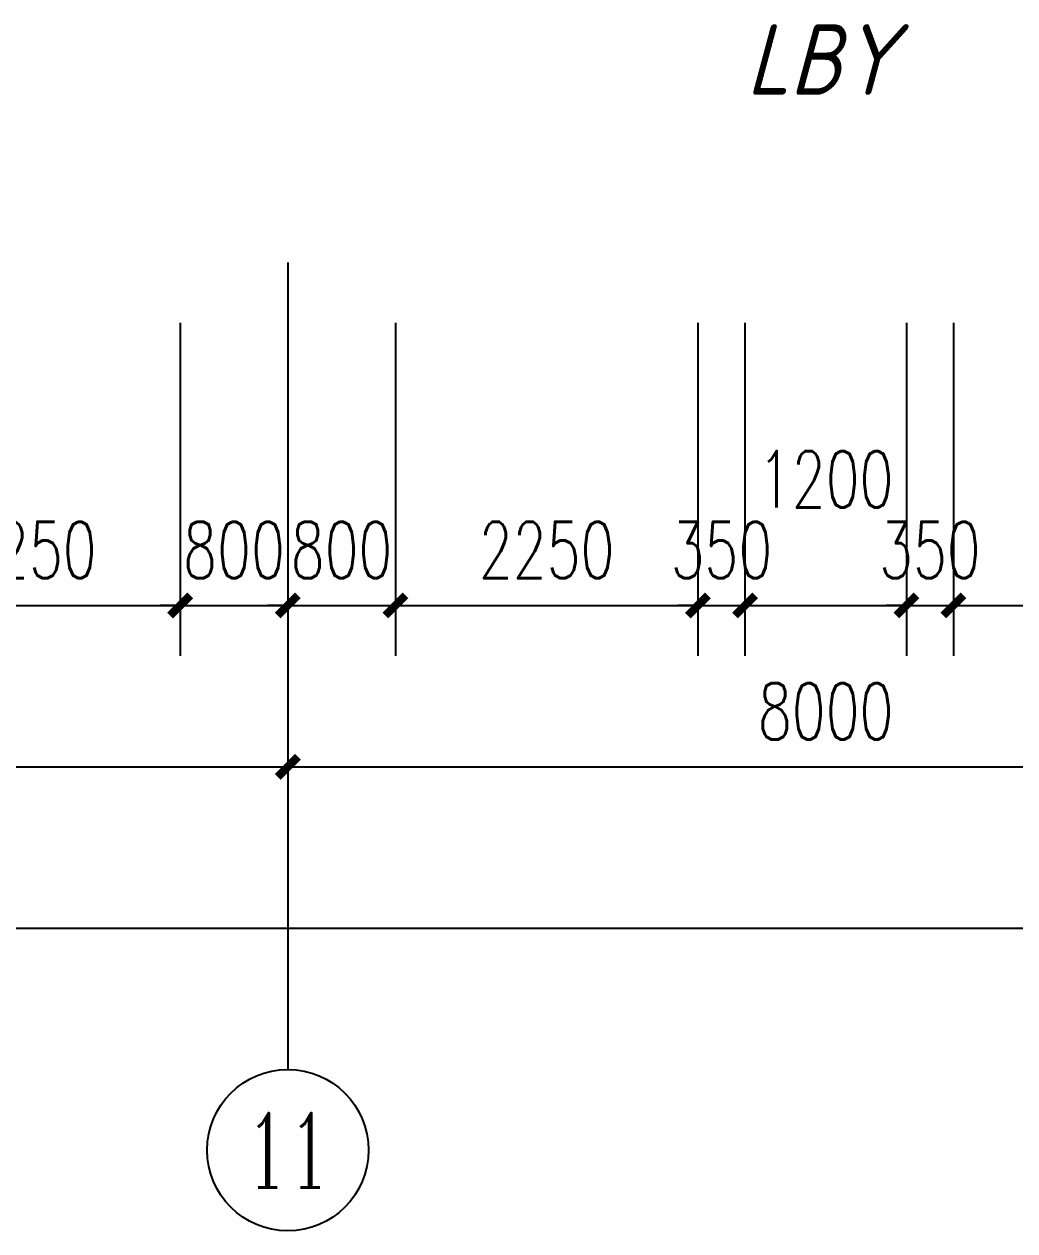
# Model space of a CAD drawing. Extents: x 0 to 2972856, y -1269770 to 0.
# Drawn here: x 2740695 to 2748063, y -1241746 to -1232774 of the extents above; entities that cross this region are included whole.
import ezdxf
from ezdxf.enums import TextEntityAlignment as Align

# ---------------------------------------------------------------- set-up
doc = ezdxf.new("R2010")
doc.units = 0
doc.header["$LTSCALE"] = 1000
doc.header["$PDSIZE"] = 50
doc.layers.add('1-建筑底图', color=8, linetype='Continuous')
doc.layers.add('AXIS_TEXT', color=7, linetype='Continuous')
doc.styles.add('_TCH_AXIS', font='COMPLEX', dxfattribs={"bigfont": 'GBCBIG'})
doc.styles.add('A_DIM_T3', font='SIMPLEX', dxfattribs={"width": 0.7, "bigfont": 'HZ'})
doc.styles.add('COMPLEX', font='COMPLEX')
doc.styles.get("Standard").update_dxf_attribs({"font": 'gbeitc.shx', "bigfont": 'gbcbig.shx'})
doc.dimstyles.new('_TCH_ARCH&&150', dxfattribs={"dimtxt": 420, "dimasz": 150, "dimexe": 375, "dimexo": 450, "dimgap": 202.5, "dimtad": 1, "dimdec": 0, "dimzin": 0, "dimdsep": 46, "dimtxsty": 'A_DIM_T3', "dimblk": 'ARCHTICK', "dimcen": 0.09, "dimclrt": 7, "dimazin": 2, "dimtfac": 1, "dimtdec": 0, "dimtix": 1, "dimtmove": 2, "dimatfit": 3, "dimfxl": 150, "dimtolj": 1, "dimtzin": 0, "dimarcsym": 0})

# ---------------------------------------------------------------- blocks, each defined once
blk = doc.blocks.new('_ArchTick')
at = {"color": 0, "linetype": 'ByBlock', "const_width": 0.4}
blk.add_lwpolyline([(-0.5, -0.5), (0.5, 0.5)], dxfattribs=at)
blk = doc.blocks.new('*D1162')
at = {"layer": '1-建筑底图', "color": 0, "lineweight": -2, "transparency": 16777216}
for p, q in [((2060076.6, -1229225.4), (2060076.6, -1234100.4)), ((2167276.6, -1229225.4), (2167276.6, -1234100.4)), ((2060076.6, -1233725.4), (2167276.6, -1233725.4))]:
    blk.add_line(p, q, dxfattribs=at)
at = {"layer": 'Defpoints', "color": 0, "transparency": 16777216}
for p in [(2060076.6, -1228775.4), (2167276.6, -1228775.4), (2167276.6, -1233725.4)]:
    blk.add_point(p, dxfattribs=at)
at = {"layer": '1-建筑底图', "color": 0, "lineweight": -2, "transparency": 16777216, "xscale": 150, "yscale": 150, "zscale": 150, "rotation": 180}
blk.add_blockref('_ArchTick', (2060076.6, -1233725.4), dxfattribs=at)
at = {"layer": '1-建筑底图', "color": 0, "lineweight": -2, "transparency": 16777216, "xscale": 150, "yscale": 150, "zscale": 150}
blk.add_blockref('_ArchTick', (2167276.6, -1233725.4), dxfattribs=at)
at = {"layer": '1-建筑底图', "color": 7, "transparency": 16777216, "insert": (2113676.6, -1233312.9), "char_height": 420, "attachment_point": 5, "style": 'A_DIM_T3'}
blk.add_mtext('\\A1;107200', dxfattribs=at)
blk = doc.blocks.new('*D1173')
at = {"layer": '1-建筑底图', "color": 0, "lineweight": -2, "transparency": 16777216}
for p, q in [((2119876.6, -1229225.4), (2119876.6, -1232900.4)), ((2127876.6, -1229225.4), (2127876.6, -1232900.4)), ((2119876.6, -1232525.4), (2127876.6, -1232525.4))]:
    blk.add_line(p, q, dxfattribs=at)
at = {"layer": 'Defpoints', "color": 0, "transparency": 16777216}
for p in [(2119876.6, -1228775.4), (2127876.6, -1228775.4), (2127876.6, -1232525.4)]:
    blk.add_point(p, dxfattribs=at)
at = {"layer": '1-建筑底图', "color": 0, "lineweight": -2, "transparency": 16777216, "xscale": 150, "yscale": 150, "zscale": 150, "rotation": 180}
blk.add_blockref('_ArchTick', (2119876.6, -1232525.4), dxfattribs=at)
at = {"layer": '1-建筑底图', "color": 0, "lineweight": -2, "transparency": 16777216, "xscale": 150, "yscale": 150, "zscale": 150}
blk.add_blockref('_ArchTick', (2127876.6, -1232525.4), dxfattribs=at)
at = {"layer": '1-建筑底图', "color": 7, "transparency": 16777216, "insert": (2123876.6, -1232112.9), "char_height": 420, "attachment_point": 5, "style": 'A_DIM_T3'}
blk.add_mtext('\\A1;8000', dxfattribs=at)
blk = doc.blocks.new('*D1174')
at = {"layer": '1-建筑底图', "color": 0, "lineweight": -2, "transparency": 16777216}
for p, q in [((2127876.6, -1229225.4), (2127876.6, -1232900.4)), ((2135876.6, -1229225.4), (2135876.6, -1232900.4)), ((2127876.6, -1232525.4), (2135876.6, -1232525.4))]:
    blk.add_line(p, q, dxfattribs=at)
at = {"layer": 'Defpoints', "color": 0, "transparency": 16777216}
for p in [(2127876.6, -1228775.4), (2135876.6, -1228775.4), (2135876.6, -1232525.4)]:
    blk.add_point(p, dxfattribs=at)
at = {"layer": '1-建筑底图', "color": 0, "lineweight": -2, "transparency": 16777216, "xscale": 150, "yscale": 150, "zscale": 150, "rotation": 180}
blk.add_blockref('_ArchTick', (2127876.6, -1232525.4), dxfattribs=at)
at = {"layer": '1-建筑底图', "color": 0, "lineweight": -2, "transparency": 16777216, "xscale": 150, "yscale": 150, "zscale": 150}
blk.add_blockref('_ArchTick', (2135876.6, -1232525.4), dxfattribs=at)
at = {"layer": '1-建筑底图', "color": 7, "transparency": 16777216, "insert": (2131876.6, -1232112.9), "char_height": 420, "attachment_point": 5, "style": 'A_DIM_T3'}
blk.add_mtext('\\A1;8000', dxfattribs=at)
blk = doc.blocks.new('*D1306')
at = {"layer": '1-建筑底图', "color": 0, "lineweight": -2, "transparency": 16777216}
for p, q in [((2132826.6, -1229225.4), (2132826.6, -1231700.4)), ((2135076.6, -1229225.4), (2135076.6, -1231700.4)), ((2132826.6, -1231325.4), (2135076.6, -1231325.4))]:
    blk.add_line(p, q, dxfattribs=at)
at = {"layer": 'Defpoints', "color": 0, "transparency": 16777216}
for p in [(2132826.6, -1228775.4), (2135076.6, -1228775.4), (2135076.6, -1231325.4)]:
    blk.add_point(p, dxfattribs=at)
at = {"layer": '1-建筑底图', "color": 0, "lineweight": -2, "transparency": 16777216, "xscale": 150, "yscale": 150, "zscale": 150, "rotation": 180}
blk.add_blockref('_ArchTick', (2132826.6, -1231325.4), dxfattribs=at)
at = {"layer": '1-建筑底图', "color": 0, "lineweight": -2, "transparency": 16777216, "xscale": 150, "yscale": 150, "zscale": 150}
blk.add_blockref('_ArchTick', (2135076.6, -1231325.4), dxfattribs=at)
at = {"layer": '1-建筑底图', "color": 7, "transparency": 16777216, "insert": (2133951.6, -1230912.9), "char_height": 420, "attachment_point": 5, "style": 'A_DIM_T3'}
blk.add_mtext('\\A1;2250', dxfattribs=at)
blk = doc.blocks.new('*D1307')
at = {"layer": '1-建筑底图', "color": 0, "lineweight": -2, "transparency": 16777216}
for p, q in [((2132476.6, -1229225.4), (2132476.6, -1231700.4)), ((2132826.6, -1229225.4), (2132826.6, -1231700.4)), ((2132476.6, -1231325.4), (2132326.6, -1231325.4)), ((2132476.6, -1231325.4), (2132826.6, -1231325.4)), ((2132826.6, -1231325.4), (2132976.6, -1231325.4))]:
    blk.add_line(p, q, dxfattribs=at)
at = {"layer": 'Defpoints', "color": 0, "transparency": 16777216}
for p in [(2132476.6, -1228775.4), (2132826.6, -1228775.4), (2132826.6, -1231325.4)]:
    blk.add_point(p, dxfattribs=at)
at = {"layer": '1-建筑底图', "color": 0, "lineweight": -2, "transparency": 16777216, "xscale": 150, "yscale": 150, "zscale": 150}
blk.add_blockref('_ArchTick', (2132476.6, -1231325.4), dxfattribs=at)
at = {"layer": '1-建筑底图', "color": 0, "lineweight": -2, "transparency": 16777216, "xscale": 150, "yscale": 150, "zscale": 150, "rotation": 180}
blk.add_blockref('_ArchTick', (2132826.6, -1231325.4), dxfattribs=at)
at = {"layer": '1-建筑底图', "color": 7, "transparency": 16777216, "insert": (2132651.6, -1230912.9), "char_height": 420, "attachment_point": 5, "style": 'A_DIM_T3'}
blk.add_mtext('\\A1;350', dxfattribs=at)
blk = doc.blocks.new('*D1308')
at = {"layer": '1-建筑底图', "color": 0, "lineweight": -2, "transparency": 16777216}
for p, q in [((2131276.6, -1229225.4), (2131276.6, -1231700.4)), ((2132476.6, -1229225.4), (2132476.6, -1231700.4)), ((2131276.6, -1231325.4), (2132476.6, -1231325.4))]:
    blk.add_line(p, q, dxfattribs=at)
at = {"layer": 'Defpoints', "color": 0, "transparency": 16777216}
for p in [(2131276.6, -1228775.4), (2132476.6, -1228775.4), (2132476.6, -1231325.4)]:
    blk.add_point(p, dxfattribs=at)
at = {"layer": '1-建筑底图', "color": 0, "lineweight": -2, "transparency": 16777216, "xscale": 150, "yscale": 150, "zscale": 150, "rotation": 180}
blk.add_blockref('_ArchTick', (2131276.6, -1231325.4), dxfattribs=at)
at = {"layer": '1-建筑底图', "color": 0, "lineweight": -2, "transparency": 16777216, "xscale": 150, "yscale": 150, "zscale": 150}
blk.add_blockref('_ArchTick', (2132476.6, -1231325.4), dxfattribs=at)
at = {"layer": '1-建筑底图', "color": 7, "transparency": 16777216, "insert": (2131876.6, -1230387.9), "char_height": 420, "attachment_point": 5, "style": 'A_DIM_T3'}
blk.add_mtext('\\A1;1200', dxfattribs=at)
blk = doc.blocks.new('*D1309')
at = {"layer": '1-建筑底图', "color": 0, "lineweight": -2, "transparency": 16777216}
for p, q in [((2130926.6, -1229225.4), (2130926.6, -1231700.4)), ((2131276.6, -1229225.4), (2131276.6, -1231700.4)), ((2130926.6, -1231325.4), (2130776.6, -1231325.4)), ((2130926.6, -1231325.4), (2131276.6, -1231325.4)), ((2131276.6, -1231325.4), (2131426.6, -1231325.4))]:
    blk.add_line(p, q, dxfattribs=at)
at = {"layer": 'Defpoints', "color": 0, "transparency": 16777216}
for p in [(2130926.6, -1228775.4), (2131276.6, -1228775.4), (2131276.6, -1231325.4)]:
    blk.add_point(p, dxfattribs=at)
at = {"layer": '1-建筑底图', "color": 0, "lineweight": -2, "transparency": 16777216, "xscale": 150, "yscale": 150, "zscale": 150}
blk.add_blockref('_ArchTick', (2130926.6, -1231325.4), dxfattribs=at)
at = {"layer": '1-建筑底图', "color": 0, "lineweight": -2, "transparency": 16777216, "xscale": 150, "yscale": 150, "zscale": 150, "rotation": 180}
blk.add_blockref('_ArchTick', (2131276.6, -1231325.4), dxfattribs=at)
at = {"layer": '1-建筑底图', "color": 7, "transparency": 16777216, "insert": (2131101.6, -1230912.9), "char_height": 420, "attachment_point": 5, "style": 'A_DIM_T3'}
blk.add_mtext('\\A1;350', dxfattribs=at)
blk = doc.blocks.new('*D1310')
at = {"layer": '1-建筑底图', "color": 0, "lineweight": -2, "transparency": 16777216}
for p, q in [((2128676.6, -1229225.4), (2128676.6, -1231700.4)), ((2130926.6, -1229225.4), (2130926.6, -1231700.4)), ((2128676.6, -1231325.4), (2130926.6, -1231325.4))]:
    blk.add_line(p, q, dxfattribs=at)
at = {"layer": 'Defpoints', "color": 0, "transparency": 16777216}
for p in [(2128676.6, -1228775.4), (2130926.6, -1228775.4), (2130926.6, -1231325.4)]:
    blk.add_point(p, dxfattribs=at)
at = {"layer": '1-建筑底图', "color": 0, "lineweight": -2, "transparency": 16777216, "xscale": 150, "yscale": 150, "zscale": 150, "rotation": 180}
blk.add_blockref('_ArchTick', (2128676.6, -1231325.4), dxfattribs=at)
at = {"layer": '1-建筑底图', "color": 0, "lineweight": -2, "transparency": 16777216, "xscale": 150, "yscale": 150, "zscale": 150}
blk.add_blockref('_ArchTick', (2130926.6, -1231325.4), dxfattribs=at)
at = {"layer": '1-建筑底图', "color": 7, "transparency": 16777216, "insert": (2129801.6, -1230912.9), "char_height": 420, "attachment_point": 5, "style": 'A_DIM_T3'}
blk.add_mtext('\\A1;2250', dxfattribs=at)
blk = doc.blocks.new('*D1311')
at = {"layer": '1-建筑底图', "color": 0, "lineweight": -2, "transparency": 16777216}
for p, q in [((2127876.6, -1229225.4), (2127876.6, -1231700.4)), ((2128676.6, -1229225.4), (2128676.6, -1231700.4)), ((2127876.6, -1231325.4), (2127726.6, -1231325.4)), ((2127876.6, -1231325.4), (2128676.6, -1231325.4)), ((2128676.6, -1231325.4), (2128826.6, -1231325.4))]:
    blk.add_line(p, q, dxfattribs=at)
at = {"layer": 'Defpoints', "color": 0, "transparency": 16777216}
for p in [(2127876.6, -1228775.4), (2128676.6, -1228775.4), (2128676.6, -1231325.4)]:
    blk.add_point(p, dxfattribs=at)
at = {"layer": '1-建筑底图', "color": 0, "lineweight": -2, "transparency": 16777216, "xscale": 150, "yscale": 150, "zscale": 150}
blk.add_blockref('_ArchTick', (2127876.6, -1231325.4), dxfattribs=at)
at = {"layer": '1-建筑底图', "color": 0, "lineweight": -2, "transparency": 16777216, "xscale": 150, "yscale": 150, "zscale": 150, "rotation": 180}
blk.add_blockref('_ArchTick', (2128676.6, -1231325.4), dxfattribs=at)
at = {"layer": '1-建筑底图', "color": 7, "transparency": 16777216, "insert": (2128276.6, -1230912.9), "char_height": 420, "attachment_point": 5, "style": 'A_DIM_T3'}
blk.add_mtext('\\A1;800', dxfattribs=at)
blk = doc.blocks.new('*D1312')
at = {"layer": '1-建筑底图', "color": 0, "lineweight": -2, "transparency": 16777216}
for p, q in [((2127076.6, -1229225.4), (2127076.6, -1231700.4)), ((2127876.6, -1229225.4), (2127876.6, -1231700.4)), ((2127076.6, -1231325.4), (2126926.6, -1231325.4)), ((2127076.6, -1231325.4), (2127876.6, -1231325.4)), ((2127876.6, -1231325.4), (2128026.6, -1231325.4))]:
    blk.add_line(p, q, dxfattribs=at)
at = {"layer": 'Defpoints', "color": 0, "transparency": 16777216}
for p in [(2127076.6, -1228775.4), (2127876.6, -1228775.4), (2127876.6, -1231325.4)]:
    blk.add_point(p, dxfattribs=at)
at = {"layer": '1-建筑底图', "color": 0, "lineweight": -2, "transparency": 16777216, "xscale": 150, "yscale": 150, "zscale": 150}
blk.add_blockref('_ArchTick', (2127076.6, -1231325.4), dxfattribs=at)
at = {"layer": '1-建筑底图', "color": 0, "lineweight": -2, "transparency": 16777216, "xscale": 150, "yscale": 150, "zscale": 150, "rotation": 180}
blk.add_blockref('_ArchTick', (2127876.6, -1231325.4), dxfattribs=at)
at = {"layer": '1-建筑底图', "color": 7, "transparency": 16777216, "insert": (2127476.6, -1230912.9), "char_height": 420, "attachment_point": 5, "style": 'A_DIM_T3'}
blk.add_mtext('\\A1;800', dxfattribs=at)
blk = doc.blocks.new('*D1313')
at = {"layer": '1-建筑底图', "color": 0, "lineweight": -2, "transparency": 16777216}
for p, q in [((2124826.6, -1229225.4), (2124826.6, -1231700.4)), ((2127076.6, -1229225.4), (2127076.6, -1231700.4)), ((2124826.6, -1231325.4), (2127076.6, -1231325.4))]:
    blk.add_line(p, q, dxfattribs=at)
at = {"layer": 'Defpoints', "color": 0, "transparency": 16777216}
for p in [(2124826.6, -1228775.4), (2127076.6, -1228775.4), (2127076.6, -1231325.4)]:
    blk.add_point(p, dxfattribs=at)
at = {"layer": '1-建筑底图', "color": 0, "lineweight": -2, "transparency": 16777216, "xscale": 150, "yscale": 150, "zscale": 150, "rotation": 180}
blk.add_blockref('_ArchTick', (2124826.6, -1231325.4), dxfattribs=at)
at = {"layer": '1-建筑底图', "color": 0, "lineweight": -2, "transparency": 16777216, "xscale": 150, "yscale": 150, "zscale": 150}
blk.add_blockref('_ArchTick', (2127076.6, -1231325.4), dxfattribs=at)
at = {"layer": '1-建筑底图', "color": 7, "transparency": 16777216, "insert": (2125951.6, -1230912.9), "char_height": 420, "attachment_point": 5, "style": 'A_DIM_T3'}
blk.add_mtext('\\A1;2250', dxfattribs=at)
blk = doc.blocks.new('*D1469')
at = {"layer": '1-建筑底图', "color": 0, "lineweight": -2, "transparency": 16777216}
for p, q in [((2060076.6, -1229225.4), (2060076.6, -1234100.4)), ((2167276.6, -1229225.4), (2167276.6, -1234100.4)), ((2060076.6, -1233725.4), (2167276.6, -1233725.4))]:
    blk.add_line(p, q, dxfattribs=at)
at = {"layer": 'Defpoints', "color": 0, "transparency": 16777216}
for p in [(2060076.6, -1228775.4), (2167276.6, -1228775.4), (2167276.6, -1233725.4)]:
    blk.add_point(p, dxfattribs=at)
at = {"layer": '1-建筑底图', "color": 0, "lineweight": -2, "transparency": 16777216, "xscale": 150, "yscale": 150, "zscale": 150, "rotation": 180}
blk.add_blockref('_ArchTick', (2060076.6, -1233725.4), dxfattribs=at)
at = {"layer": '1-建筑底图', "color": 0, "lineweight": -2, "transparency": 16777216, "xscale": 150, "yscale": 150, "zscale": 150}
blk.add_blockref('_ArchTick', (2167276.6, -1233725.4), dxfattribs=at)
at = {"layer": '1-建筑底图', "color": 7, "transparency": 16777216, "insert": (2113676.6, -1233312.9), "char_height": 420, "attachment_point": 5, "style": 'A_DIM_T3'}
blk.add_mtext('\\A1;107200', dxfattribs=at)
blk = doc.blocks.new('*D1480')
at = {"layer": '1-建筑底图', "color": 0, "lineweight": -2, "transparency": 16777216}
for p, q in [((2119876.6, -1229225.4), (2119876.6, -1232900.4)), ((2127876.6, -1229225.4), (2127876.6, -1232900.4)), ((2119876.6, -1232525.4), (2127876.6, -1232525.4))]:
    blk.add_line(p, q, dxfattribs=at)
at = {"layer": 'Defpoints', "color": 0, "transparency": 16777216}
for p in [(2119876.6, -1228775.4), (2127876.6, -1228775.4), (2127876.6, -1232525.4)]:
    blk.add_point(p, dxfattribs=at)
at = {"layer": '1-建筑底图', "color": 0, "lineweight": -2, "transparency": 16777216, "xscale": 150, "yscale": 150, "zscale": 150, "rotation": 180}
blk.add_blockref('_ArchTick', (2119876.6, -1232525.4), dxfattribs=at)
at = {"layer": '1-建筑底图', "color": 0, "lineweight": -2, "transparency": 16777216, "xscale": 150, "yscale": 150, "zscale": 150}
blk.add_blockref('_ArchTick', (2127876.6, -1232525.4), dxfattribs=at)
at = {"layer": '1-建筑底图', "color": 7, "transparency": 16777216, "insert": (2123876.6, -1232112.9), "char_height": 420, "attachment_point": 5, "style": 'A_DIM_T3'}
blk.add_mtext('\\A1;8000', dxfattribs=at)
blk = doc.blocks.new('*D1481')
at = {"layer": '1-建筑底图', "color": 0, "lineweight": -2, "transparency": 16777216}
for p, q in [((2127876.6, -1229225.4), (2127876.6, -1232900.4)), ((2135876.6, -1229225.4), (2135876.6, -1232900.4)), ((2127876.6, -1232525.4), (2135876.6, -1232525.4))]:
    blk.add_line(p, q, dxfattribs=at)
at = {"layer": 'Defpoints', "color": 0, "transparency": 16777216}
for p in [(2127876.6, -1228775.4), (2135876.6, -1228775.4), (2135876.6, -1232525.4)]:
    blk.add_point(p, dxfattribs=at)
at = {"layer": '1-建筑底图', "color": 0, "lineweight": -2, "transparency": 16777216, "xscale": 150, "yscale": 150, "zscale": 150, "rotation": 180}
blk.add_blockref('_ArchTick', (2127876.6, -1232525.4), dxfattribs=at)
at = {"layer": '1-建筑底图', "color": 0, "lineweight": -2, "transparency": 16777216, "xscale": 150, "yscale": 150, "zscale": 150}
blk.add_blockref('_ArchTick', (2135876.6, -1232525.4), dxfattribs=at)
at = {"layer": '1-建筑底图', "color": 7, "transparency": 16777216, "insert": (2131876.6, -1232112.9), "char_height": 420, "attachment_point": 5, "style": 'A_DIM_T3'}
blk.add_mtext('\\A1;8000', dxfattribs=at)
blk = doc.blocks.new('*D1613')
at = {"layer": '1-建筑底图', "color": 0, "lineweight": -2, "transparency": 16777216}
for p, q in [((2132826.6, -1229225.4), (2132826.6, -1231700.4)), ((2135076.6, -1229225.4), (2135076.6, -1231700.4)), ((2132826.6, -1231325.4), (2135076.6, -1231325.4))]:
    blk.add_line(p, q, dxfattribs=at)
at = {"layer": 'Defpoints', "color": 0, "transparency": 16777216}
for p in [(2132826.6, -1228775.4), (2135076.6, -1228775.4), (2135076.6, -1231325.4)]:
    blk.add_point(p, dxfattribs=at)
at = {"layer": '1-建筑底图', "color": 0, "lineweight": -2, "transparency": 16777216, "xscale": 150, "yscale": 150, "zscale": 150, "rotation": 180}
blk.add_blockref('_ArchTick', (2132826.6, -1231325.4), dxfattribs=at)
at = {"layer": '1-建筑底图', "color": 0, "lineweight": -2, "transparency": 16777216, "xscale": 150, "yscale": 150, "zscale": 150}
blk.add_blockref('_ArchTick', (2135076.6, -1231325.4), dxfattribs=at)
at = {"layer": '1-建筑底图', "color": 7, "transparency": 16777216, "insert": (2133951.6, -1230912.9), "char_height": 420, "attachment_point": 5, "style": 'A_DIM_T3'}
blk.add_mtext('\\A1;2250', dxfattribs=at)
blk = doc.blocks.new('*D1614')
at = {"layer": '1-建筑底图', "color": 0, "lineweight": -2, "transparency": 16777216}
for p, q in [((2132476.6, -1229225.4), (2132476.6, -1231700.4)), ((2132826.6, -1229225.4), (2132826.6, -1231700.4)), ((2132476.6, -1231325.4), (2132326.6, -1231325.4)), ((2132476.6, -1231325.4), (2132826.6, -1231325.4)), ((2132826.6, -1231325.4), (2132976.6, -1231325.4))]:
    blk.add_line(p, q, dxfattribs=at)
at = {"layer": 'Defpoints', "color": 0, "transparency": 16777216}
for p in [(2132476.6, -1228775.4), (2132826.6, -1228775.4), (2132826.6, -1231325.4)]:
    blk.add_point(p, dxfattribs=at)
at = {"layer": '1-建筑底图', "color": 0, "lineweight": -2, "transparency": 16777216, "xscale": 150, "yscale": 150, "zscale": 150}
blk.add_blockref('_ArchTick', (2132476.6, -1231325.4), dxfattribs=at)
at = {"layer": '1-建筑底图', "color": 0, "lineweight": -2, "transparency": 16777216, "xscale": 150, "yscale": 150, "zscale": 150, "rotation": 180}
blk.add_blockref('_ArchTick', (2132826.6, -1231325.4), dxfattribs=at)
at = {"layer": '1-建筑底图', "color": 7, "transparency": 16777216, "insert": (2132651.6, -1230912.9), "char_height": 420, "attachment_point": 5, "style": 'A_DIM_T3'}
blk.add_mtext('\\A1;350', dxfattribs=at)
blk = doc.blocks.new('*D1615')
at = {"layer": '1-建筑底图', "color": 0, "lineweight": -2, "transparency": 16777216}
for p, q in [((2131276.6, -1229225.4), (2131276.6, -1231700.4)), ((2132476.6, -1229225.4), (2132476.6, -1231700.4)), ((2131276.6, -1231325.4), (2132476.6, -1231325.4))]:
    blk.add_line(p, q, dxfattribs=at)
at = {"layer": 'Defpoints', "color": 0, "transparency": 16777216}
for p in [(2131276.6, -1228775.4), (2132476.6, -1228775.4), (2132476.6, -1231325.4)]:
    blk.add_point(p, dxfattribs=at)
at = {"layer": '1-建筑底图', "color": 0, "lineweight": -2, "transparency": 16777216, "xscale": 150, "yscale": 150, "zscale": 150, "rotation": 180}
blk.add_blockref('_ArchTick', (2131276.6, -1231325.4), dxfattribs=at)
at = {"layer": '1-建筑底图', "color": 0, "lineweight": -2, "transparency": 16777216, "xscale": 150, "yscale": 150, "zscale": 150}
blk.add_blockref('_ArchTick', (2132476.6, -1231325.4), dxfattribs=at)
at = {"layer": '1-建筑底图', "color": 7, "transparency": 16777216, "insert": (2131876.6, -1230387.9), "char_height": 420, "attachment_point": 5, "style": 'A_DIM_T3'}
blk.add_mtext('\\A1;1200', dxfattribs=at)
blk = doc.blocks.new('*D1616')
at = {"layer": '1-建筑底图', "color": 0, "lineweight": -2, "transparency": 16777216}
for p, q in [((2130926.6, -1229225.4), (2130926.6, -1231700.4)), ((2131276.6, -1229225.4), (2131276.6, -1231700.4)), ((2130926.6, -1231325.4), (2130776.6, -1231325.4)), ((2130926.6, -1231325.4), (2131276.6, -1231325.4)), ((2131276.6, -1231325.4), (2131426.6, -1231325.4))]:
    blk.add_line(p, q, dxfattribs=at)
at = {"layer": 'Defpoints', "color": 0, "transparency": 16777216}
for p in [(2130926.6, -1228775.4), (2131276.6, -1228775.4), (2131276.6, -1231325.4)]:
    blk.add_point(p, dxfattribs=at)
at = {"layer": '1-建筑底图', "color": 0, "lineweight": -2, "transparency": 16777216, "xscale": 150, "yscale": 150, "zscale": 150}
blk.add_blockref('_ArchTick', (2130926.6, -1231325.4), dxfattribs=at)
at = {"layer": '1-建筑底图', "color": 0, "lineweight": -2, "transparency": 16777216, "xscale": 150, "yscale": 150, "zscale": 150, "rotation": 180}
blk.add_blockref('_ArchTick', (2131276.6, -1231325.4), dxfattribs=at)
at = {"layer": '1-建筑底图', "color": 7, "transparency": 16777216, "insert": (2131101.6, -1230912.9), "char_height": 420, "attachment_point": 5, "style": 'A_DIM_T3'}
blk.add_mtext('\\A1;350', dxfattribs=at)
blk = doc.blocks.new('*D1617')
at = {"layer": '1-建筑底图', "color": 0, "lineweight": -2, "transparency": 16777216}
for p, q in [((2128676.6, -1229225.4), (2128676.6, -1231700.4)), ((2130926.6, -1229225.4), (2130926.6, -1231700.4)), ((2128676.6, -1231325.4), (2130926.6, -1231325.4))]:
    blk.add_line(p, q, dxfattribs=at)
at = {"layer": 'Defpoints', "color": 0, "transparency": 16777216}
for p in [(2128676.6, -1228775.4), (2130926.6, -1228775.4), (2130926.6, -1231325.4)]:
    blk.add_point(p, dxfattribs=at)
at = {"layer": '1-建筑底图', "color": 0, "lineweight": -2, "transparency": 16777216, "xscale": 150, "yscale": 150, "zscale": 150, "rotation": 180}
blk.add_blockref('_ArchTick', (2128676.6, -1231325.4), dxfattribs=at)
at = {"layer": '1-建筑底图', "color": 0, "lineweight": -2, "transparency": 16777216, "xscale": 150, "yscale": 150, "zscale": 150}
blk.add_blockref('_ArchTick', (2130926.6, -1231325.4), dxfattribs=at)
at = {"layer": '1-建筑底图', "color": 7, "transparency": 16777216, "insert": (2129801.6, -1230912.9), "char_height": 420, "attachment_point": 5, "style": 'A_DIM_T3'}
blk.add_mtext('\\A1;2250', dxfattribs=at)
blk = doc.blocks.new('*D1618')
at = {"layer": '1-建筑底图', "color": 0, "lineweight": -2, "transparency": 16777216}
for p, q in [((2127876.6, -1229225.4), (2127876.6, -1231700.4)), ((2128676.6, -1229225.4), (2128676.6, -1231700.4)), ((2127876.6, -1231325.4), (2127726.6, -1231325.4)), ((2127876.6, -1231325.4), (2128676.6, -1231325.4)), ((2128676.6, -1231325.4), (2128826.6, -1231325.4))]:
    blk.add_line(p, q, dxfattribs=at)
at = {"layer": 'Defpoints', "color": 0, "transparency": 16777216}
for p in [(2127876.6, -1228775.4), (2128676.6, -1228775.4), (2128676.6, -1231325.4)]:
    blk.add_point(p, dxfattribs=at)
at = {"layer": '1-建筑底图', "color": 0, "lineweight": -2, "transparency": 16777216, "xscale": 150, "yscale": 150, "zscale": 150}
blk.add_blockref('_ArchTick', (2127876.6, -1231325.4), dxfattribs=at)
at = {"layer": '1-建筑底图', "color": 0, "lineweight": -2, "transparency": 16777216, "xscale": 150, "yscale": 150, "zscale": 150, "rotation": 180}
blk.add_blockref('_ArchTick', (2128676.6, -1231325.4), dxfattribs=at)
at = {"layer": '1-建筑底图', "color": 7, "transparency": 16777216, "insert": (2128276.6, -1230912.9), "char_height": 420, "attachment_point": 5, "style": 'A_DIM_T3'}
blk.add_mtext('\\A1;800', dxfattribs=at)
blk = doc.blocks.new('*D1619')
at = {"layer": '1-建筑底图', "color": 0, "lineweight": -2, "transparency": 16777216}
for p, q in [((2127076.6, -1229225.4), (2127076.6, -1231700.4)), ((2127876.6, -1229225.4), (2127876.6, -1231700.4)), ((2127076.6, -1231325.4), (2126926.6, -1231325.4)), ((2127076.6, -1231325.4), (2127876.6, -1231325.4)), ((2127876.6, -1231325.4), (2128026.6, -1231325.4))]:
    blk.add_line(p, q, dxfattribs=at)
at = {"layer": 'Defpoints', "color": 0, "transparency": 16777216}
for p in [(2127076.6, -1228775.4), (2127876.6, -1228775.4), (2127876.6, -1231325.4)]:
    blk.add_point(p, dxfattribs=at)
at = {"layer": '1-建筑底图', "color": 0, "lineweight": -2, "transparency": 16777216, "xscale": 150, "yscale": 150, "zscale": 150}
blk.add_blockref('_ArchTick', (2127076.6, -1231325.4), dxfattribs=at)
at = {"layer": '1-建筑底图', "color": 0, "lineweight": -2, "transparency": 16777216, "xscale": 150, "yscale": 150, "zscale": 150, "rotation": 180}
blk.add_blockref('_ArchTick', (2127876.6, -1231325.4), dxfattribs=at)
at = {"layer": '1-建筑底图', "color": 7, "transparency": 16777216, "insert": (2127476.6, -1230912.9), "char_height": 420, "attachment_point": 5, "style": 'A_DIM_T3'}
blk.add_mtext('\\A1;800', dxfattribs=at)
blk = doc.blocks.new('*D1620')
at = {"layer": '1-建筑底图', "color": 0, "lineweight": -2, "transparency": 16777216}
for p, q in [((2124826.6, -1229225.4), (2124826.6, -1231700.4)), ((2127076.6, -1229225.4), (2127076.6, -1231700.4)), ((2124826.6, -1231325.4), (2127076.6, -1231325.4))]:
    blk.add_line(p, q, dxfattribs=at)
at = {"layer": 'Defpoints', "color": 0, "transparency": 16777216}
for p in [(2124826.6, -1228775.4), (2127076.6, -1228775.4), (2127076.6, -1231325.4)]:
    blk.add_point(p, dxfattribs=at)
at = {"layer": '1-建筑底图', "color": 0, "lineweight": -2, "transparency": 16777216, "xscale": 150, "yscale": 150, "zscale": 150, "rotation": 180}
blk.add_blockref('_ArchTick', (2124826.6, -1231325.4), dxfattribs=at)
at = {"layer": '1-建筑底图', "color": 0, "lineweight": -2, "transparency": 16777216, "xscale": 150, "yscale": 150, "zscale": 150}
blk.add_blockref('_ArchTick', (2127076.6, -1231325.4), dxfattribs=at)
at = {"layer": '1-建筑底图', "color": 7, "transparency": 16777216, "insert": (2125951.6, -1230912.9), "char_height": 420, "attachment_point": 5, "style": 'A_DIM_T3'}
blk.add_mtext('\\A1;2250', dxfattribs=at)
blk = doc.blocks.new('_AXISO')
blk.add_circle((0, 0), 0.5)
at = {"layer": 'AXIS_TEXT', "style": 'COMPLEX', "width": 1.041667}
blk.add_attdef('A', text='', height=0.56, dxfattribs=at).set_placement((-0.25, -0.28), (0.25, -0.28), align=Align.FIT)
blk = doc.blocks.new('*D1776')
at = {"layer": '1-建筑底图', "color": 0, "lineweight": -2, "transparency": 16777216}
for p, q in [((2060076.6, -1229225.4), (2060076.6, -1234100.4)), ((2167276.6, -1229225.4), (2167276.6, -1234100.4)), ((2060076.6, -1233725.4), (2167276.6, -1233725.4))]:
    blk.add_line(p, q, dxfattribs=at)
at = {"layer": 'Defpoints', "color": 0, "transparency": 16777216}
for p in [(2060076.6, -1228775.4), (2167276.6, -1228775.4), (2167276.6, -1233725.4)]:
    blk.add_point(p, dxfattribs=at)
at = {"layer": '1-建筑底图', "color": 0, "lineweight": -2, "transparency": 16777216, "xscale": 150, "yscale": 150, "zscale": 150, "rotation": 180}
blk.add_blockref('_ArchTick', (2060076.6, -1233725.4), dxfattribs=at)
at = {"layer": '1-建筑底图', "color": 0, "lineweight": -2, "transparency": 16777216, "xscale": 150, "yscale": 150, "zscale": 150}
blk.add_blockref('_ArchTick', (2167276.6, -1233725.4), dxfattribs=at)
at = {"layer": '1-建筑底图', "color": 7, "transparency": 16777216, "insert": (2113676.6, -1233312.9), "char_height": 420, "attachment_point": 5, "style": 'A_DIM_T3'}
blk.add_mtext('\\A1;107200', dxfattribs=at)
blk = doc.blocks.new('*D1787')
at = {"layer": '1-建筑底图', "color": 0, "lineweight": -2, "transparency": 16777216}
for p, q in [((2119876.6, -1229225.4), (2119876.6, -1232900.4)), ((2127876.6, -1229225.4), (2127876.6, -1232900.4)), ((2119876.6, -1232525.4), (2127876.6, -1232525.4))]:
    blk.add_line(p, q, dxfattribs=at)
at = {"layer": 'Defpoints', "color": 0, "transparency": 16777216}
for p in [(2119876.6, -1228775.4), (2127876.6, -1228775.4), (2127876.6, -1232525.4)]:
    blk.add_point(p, dxfattribs=at)
at = {"layer": '1-建筑底图', "color": 0, "lineweight": -2, "transparency": 16777216, "xscale": 150, "yscale": 150, "zscale": 150, "rotation": 180}
blk.add_blockref('_ArchTick', (2119876.6, -1232525.4), dxfattribs=at)
at = {"layer": '1-建筑底图', "color": 0, "lineweight": -2, "transparency": 16777216, "xscale": 150, "yscale": 150, "zscale": 150}
blk.add_blockref('_ArchTick', (2127876.6, -1232525.4), dxfattribs=at)
at = {"layer": '1-建筑底图', "color": 7, "transparency": 16777216, "insert": (2123876.6, -1232112.9), "char_height": 420, "attachment_point": 5, "style": 'A_DIM_T3'}
blk.add_mtext('\\A1;8000', dxfattribs=at)
blk = doc.blocks.new('*D1788')
at = {"layer": '1-建筑底图', "color": 0, "lineweight": -2, "transparency": 16777216}
for p, q in [((2127876.6, -1229225.4), (2127876.6, -1232900.4)), ((2135876.6, -1229225.4), (2135876.6, -1232900.4)), ((2127876.6, -1232525.4), (2135876.6, -1232525.4))]:
    blk.add_line(p, q, dxfattribs=at)
at = {"layer": 'Defpoints', "color": 0, "transparency": 16777216}
for p in [(2127876.6, -1228775.4), (2135876.6, -1228775.4), (2135876.6, -1232525.4)]:
    blk.add_point(p, dxfattribs=at)
at = {"layer": '1-建筑底图', "color": 0, "lineweight": -2, "transparency": 16777216, "xscale": 150, "yscale": 150, "zscale": 150, "rotation": 180}
blk.add_blockref('_ArchTick', (2127876.6, -1232525.4), dxfattribs=at)
at = {"layer": '1-建筑底图', "color": 0, "lineweight": -2, "transparency": 16777216, "xscale": 150, "yscale": 150, "zscale": 150}
blk.add_blockref('_ArchTick', (2135876.6, -1232525.4), dxfattribs=at)
at = {"layer": '1-建筑底图', "color": 7, "transparency": 16777216, "insert": (2131876.6, -1232112.9), "char_height": 420, "attachment_point": 5, "style": 'A_DIM_T3'}
blk.add_mtext('\\A1;8000', dxfattribs=at)
blk = doc.blocks.new('*D1920')
at = {"layer": '1-建筑底图', "color": 0, "lineweight": -2, "transparency": 16777216}
for p, q in [((2132826.6, -1229225.4), (2132826.6, -1231700.4)), ((2135076.6, -1229225.4), (2135076.6, -1231700.4)), ((2132826.6, -1231325.4), (2135076.6, -1231325.4))]:
    blk.add_line(p, q, dxfattribs=at)
at = {"layer": 'Defpoints', "color": 0, "transparency": 16777216}
for p in [(2132826.6, -1228775.4), (2135076.6, -1228775.4), (2135076.6, -1231325.4)]:
    blk.add_point(p, dxfattribs=at)
at = {"layer": '1-建筑底图', "color": 0, "lineweight": -2, "transparency": 16777216, "xscale": 150, "yscale": 150, "zscale": 150, "rotation": 180}
blk.add_blockref('_ArchTick', (2132826.6, -1231325.4), dxfattribs=at)
at = {"layer": '1-建筑底图', "color": 0, "lineweight": -2, "transparency": 16777216, "xscale": 150, "yscale": 150, "zscale": 150}
blk.add_blockref('_ArchTick', (2135076.6, -1231325.4), dxfattribs=at)
at = {"layer": '1-建筑底图', "color": 7, "transparency": 16777216, "insert": (2133951.6, -1230912.9), "char_height": 420, "attachment_point": 5, "style": 'A_DIM_T3'}
blk.add_mtext('\\A1;2250', dxfattribs=at)
blk = doc.blocks.new('*D1921')
at = {"layer": '1-建筑底图', "color": 0, "lineweight": -2, "transparency": 16777216}
for p, q in [((2132476.6, -1229225.4), (2132476.6, -1231700.4)), ((2132826.6, -1229225.4), (2132826.6, -1231700.4)), ((2132476.6, -1231325.4), (2132326.6, -1231325.4)), ((2132476.6, -1231325.4), (2132826.6, -1231325.4)), ((2132826.6, -1231325.4), (2132976.6, -1231325.4))]:
    blk.add_line(p, q, dxfattribs=at)
at = {"layer": 'Defpoints', "color": 0, "transparency": 16777216}
for p in [(2132476.6, -1228775.4), (2132826.6, -1228775.4), (2132826.6, -1231325.4)]:
    blk.add_point(p, dxfattribs=at)
at = {"layer": '1-建筑底图', "color": 0, "lineweight": -2, "transparency": 16777216, "xscale": 150, "yscale": 150, "zscale": 150}
blk.add_blockref('_ArchTick', (2132476.6, -1231325.4), dxfattribs=at)
at = {"layer": '1-建筑底图', "color": 0, "lineweight": -2, "transparency": 16777216, "xscale": 150, "yscale": 150, "zscale": 150, "rotation": 180}
blk.add_blockref('_ArchTick', (2132826.6, -1231325.4), dxfattribs=at)
at = {"layer": '1-建筑底图', "color": 7, "transparency": 16777216, "insert": (2132651.6, -1230912.9), "char_height": 420, "attachment_point": 5, "style": 'A_DIM_T3'}
blk.add_mtext('\\A1;350', dxfattribs=at)
blk = doc.blocks.new('*D1922')
at = {"layer": '1-建筑底图', "color": 0, "lineweight": -2, "transparency": 16777216}
for p, q in [((2131276.6, -1229225.4), (2131276.6, -1231700.4)), ((2132476.6, -1229225.4), (2132476.6, -1231700.4)), ((2131276.6, -1231325.4), (2132476.6, -1231325.4))]:
    blk.add_line(p, q, dxfattribs=at)
at = {"layer": 'Defpoints', "color": 0, "transparency": 16777216}
for p in [(2131276.6, -1228775.4), (2132476.6, -1228775.4), (2132476.6, -1231325.4)]:
    blk.add_point(p, dxfattribs=at)
at = {"layer": '1-建筑底图', "color": 0, "lineweight": -2, "transparency": 16777216, "xscale": 150, "yscale": 150, "zscale": 150, "rotation": 180}
blk.add_blockref('_ArchTick', (2131276.6, -1231325.4), dxfattribs=at)
at = {"layer": '1-建筑底图', "color": 0, "lineweight": -2, "transparency": 16777216, "xscale": 150, "yscale": 150, "zscale": 150}
blk.add_blockref('_ArchTick', (2132476.6, -1231325.4), dxfattribs=at)
at = {"layer": '1-建筑底图', "color": 7, "transparency": 16777216, "insert": (2131876.6, -1230387.9), "char_height": 420, "attachment_point": 5, "style": 'A_DIM_T3'}
blk.add_mtext('\\A1;1200', dxfattribs=at)
blk = doc.blocks.new('*D1923')
at = {"layer": '1-建筑底图', "color": 0, "lineweight": -2, "transparency": 16777216}
for p, q in [((2130926.6, -1229225.4), (2130926.6, -1231700.4)), ((2131276.6, -1229225.4), (2131276.6, -1231700.4)), ((2130926.6, -1231325.4), (2130776.6, -1231325.4)), ((2130926.6, -1231325.4), (2131276.6, -1231325.4)), ((2131276.6, -1231325.4), (2131426.6, -1231325.4))]:
    blk.add_line(p, q, dxfattribs=at)
at = {"layer": 'Defpoints', "color": 0, "transparency": 16777216}
for p in [(2130926.6, -1228775.4), (2131276.6, -1228775.4), (2131276.6, -1231325.4)]:
    blk.add_point(p, dxfattribs=at)
at = {"layer": '1-建筑底图', "color": 0, "lineweight": -2, "transparency": 16777216, "xscale": 150, "yscale": 150, "zscale": 150}
blk.add_blockref('_ArchTick', (2130926.6, -1231325.4), dxfattribs=at)
at = {"layer": '1-建筑底图', "color": 0, "lineweight": -2, "transparency": 16777216, "xscale": 150, "yscale": 150, "zscale": 150, "rotation": 180}
blk.add_blockref('_ArchTick', (2131276.6, -1231325.4), dxfattribs=at)
at = {"layer": '1-建筑底图', "color": 7, "transparency": 16777216, "insert": (2131101.6, -1230912.9), "char_height": 420, "attachment_point": 5, "style": 'A_DIM_T3'}
blk.add_mtext('\\A1;350', dxfattribs=at)
blk = doc.blocks.new('*D1924')
at = {"layer": '1-建筑底图', "color": 0, "lineweight": -2, "transparency": 16777216}
for p, q in [((2128676.6, -1229225.4), (2128676.6, -1231700.4)), ((2130926.6, -1229225.4), (2130926.6, -1231700.4)), ((2128676.6, -1231325.4), (2130926.6, -1231325.4))]:
    blk.add_line(p, q, dxfattribs=at)
at = {"layer": 'Defpoints', "color": 0, "transparency": 16777216}
for p in [(2128676.6, -1228775.4), (2130926.6, -1228775.4), (2130926.6, -1231325.4)]:
    blk.add_point(p, dxfattribs=at)
at = {"layer": '1-建筑底图', "color": 0, "lineweight": -2, "transparency": 16777216, "xscale": 150, "yscale": 150, "zscale": 150, "rotation": 180}
blk.add_blockref('_ArchTick', (2128676.6, -1231325.4), dxfattribs=at)
at = {"layer": '1-建筑底图', "color": 0, "lineweight": -2, "transparency": 16777216, "xscale": 150, "yscale": 150, "zscale": 150}
blk.add_blockref('_ArchTick', (2130926.6, -1231325.4), dxfattribs=at)
at = {"layer": '1-建筑底图', "color": 7, "transparency": 16777216, "insert": (2129801.6, -1230912.9), "char_height": 420, "attachment_point": 5, "style": 'A_DIM_T3'}
blk.add_mtext('\\A1;2250', dxfattribs=at)
blk = doc.blocks.new('*D1925')
at = {"layer": '1-建筑底图', "color": 0, "lineweight": -2, "transparency": 16777216}
for p, q in [((2127876.6, -1229225.4), (2127876.6, -1231700.4)), ((2128676.6, -1229225.4), (2128676.6, -1231700.4)), ((2127876.6, -1231325.4), (2127726.6, -1231325.4)), ((2127876.6, -1231325.4), (2128676.6, -1231325.4)), ((2128676.6, -1231325.4), (2128826.6, -1231325.4))]:
    blk.add_line(p, q, dxfattribs=at)
at = {"layer": 'Defpoints', "color": 0, "transparency": 16777216}
for p in [(2127876.6, -1228775.4), (2128676.6, -1228775.4), (2128676.6, -1231325.4)]:
    blk.add_point(p, dxfattribs=at)
at = {"layer": '1-建筑底图', "color": 0, "lineweight": -2, "transparency": 16777216, "xscale": 150, "yscale": 150, "zscale": 150}
blk.add_blockref('_ArchTick', (2127876.6, -1231325.4), dxfattribs=at)
at = {"layer": '1-建筑底图', "color": 0, "lineweight": -2, "transparency": 16777216, "xscale": 150, "yscale": 150, "zscale": 150, "rotation": 180}
blk.add_blockref('_ArchTick', (2128676.6, -1231325.4), dxfattribs=at)
at = {"layer": '1-建筑底图', "color": 7, "transparency": 16777216, "insert": (2128276.6, -1230912.9), "char_height": 420, "attachment_point": 5, "style": 'A_DIM_T3'}
blk.add_mtext('\\A1;800', dxfattribs=at)
blk = doc.blocks.new('*D1926')
at = {"layer": '1-建筑底图', "color": 0, "lineweight": -2, "transparency": 16777216}
for p, q in [((2127076.6, -1229225.4), (2127076.6, -1231700.4)), ((2127876.6, -1229225.4), (2127876.6, -1231700.4)), ((2127076.6, -1231325.4), (2126926.6, -1231325.4)), ((2127076.6, -1231325.4), (2127876.6, -1231325.4)), ((2127876.6, -1231325.4), (2128026.6, -1231325.4))]:
    blk.add_line(p, q, dxfattribs=at)
at = {"layer": 'Defpoints', "color": 0, "transparency": 16777216}
for p in [(2127076.6, -1228775.4), (2127876.6, -1228775.4), (2127876.6, -1231325.4)]:
    blk.add_point(p, dxfattribs=at)
at = {"layer": '1-建筑底图', "color": 0, "lineweight": -2, "transparency": 16777216, "xscale": 150, "yscale": 150, "zscale": 150}
blk.add_blockref('_ArchTick', (2127076.6, -1231325.4), dxfattribs=at)
at = {"layer": '1-建筑底图', "color": 0, "lineweight": -2, "transparency": 16777216, "xscale": 150, "yscale": 150, "zscale": 150, "rotation": 180}
blk.add_blockref('_ArchTick', (2127876.6, -1231325.4), dxfattribs=at)
at = {"layer": '1-建筑底图', "color": 7, "transparency": 16777216, "insert": (2127476.6, -1230912.9), "char_height": 420, "attachment_point": 5, "style": 'A_DIM_T3'}
blk.add_mtext('\\A1;800', dxfattribs=at)
blk = doc.blocks.new('*D1927')
at = {"layer": '1-建筑底图', "color": 0, "lineweight": -2, "transparency": 16777216}
for p, q in [((2124826.6, -1229225.4), (2124826.6, -1231700.4)), ((2127076.6, -1229225.4), (2127076.6, -1231700.4)), ((2124826.6, -1231325.4), (2127076.6, -1231325.4))]:
    blk.add_line(p, q, dxfattribs=at)
at = {"layer": 'Defpoints', "color": 0, "transparency": 16777216}
for p in [(2124826.6, -1228775.4), (2127076.6, -1228775.4), (2127076.6, -1231325.4)]:
    blk.add_point(p, dxfattribs=at)
at = {"layer": '1-建筑底图', "color": 0, "lineweight": -2, "transparency": 16777216, "xscale": 150, "yscale": 150, "zscale": 150, "rotation": 180}
blk.add_blockref('_ArchTick', (2124826.6, -1231325.4), dxfattribs=at)
at = {"layer": '1-建筑底图', "color": 0, "lineweight": -2, "transparency": 16777216, "xscale": 150, "yscale": 150, "zscale": 150}
blk.add_blockref('_ArchTick', (2127076.6, -1231325.4), dxfattribs=at)
at = {"layer": '1-建筑底图', "color": 7, "transparency": 16777216, "insert": (2125951.6, -1230912.9), "char_height": 420, "attachment_point": 5, "style": 'A_DIM_T3'}
blk.add_mtext('\\A1;2250', dxfattribs=at)
blk = doc.blocks.new('1-三层建筑底图')
at = {"layer": '1-建筑底图'}
blk.add_line((67200, -4000), (67200, -10000), dxfattribs=at)
ref = blk.add_blockref('_AXISO', (67200, -10600), dxfattribs=dict(at, xscale=1200, yscale=1200, zscale=1200))
ref.add_attrib('A', '11', dxfattribs={"layer": 'AXIS_TEXT', "height": 553.14, "style": '_TCH_AXIS'}).set_placement((66883.9, -10876.6), (67516.1, -10876.6), align=Align.FIT)
blk.add_text('LBY', height=525, dxfattribs=at).set_placement((70607.4, -2753.3))
for p1, p2, distance, picture, middle in [((-600, -4000), (106600, -4000), -4950, '*D1162', (53000, -8537.5)), ((-600, -4000), (106600, -4000), -4950, '*D1469', (53000, -8537.5)), ((-600, -4000), (106600, -4000), -4950, '*D1776', (53000, -8537.5)), ((59200, -4000), (67200, -4000), -3750, '*D1173', (63200, -7337.5)), ((59200, -4000), (67200, -4000), -3750, '*D1480', (63200, -7337.5)), ((59200, -4000), (67200, -4000), -3750, '*D1787', (63200, -7337.5)), ((64150, -4000), (66400, -4000), -2550, '*D1313', (65275, -6137.5)), ((64150, -4000), (66400, -4000), -2550, '*D1620', (65275, -6137.5)), ((64150, -4000), (66400, -4000), -2550, '*D1927', (65275, -6137.5)), ((66400, -4000), (67200, -4000), -2550, '*D1312', (66800, -6137.5)), ((66400, -4000), (67200, -4000), -2550, '*D1619', (66800, -6137.5)), ((66400, -4000), (67200, -4000), -2550, '*D1926', (66800, -6137.5)), ((67200, -4000), (68000, -4000), -2550, '*D1311', (67600, -6137.5)), ((67200, -4000), (68000, -4000), -2550, '*D1618', (67600, -6137.5)), ((67200, -4000), (68000, -4000), -2550, '*D1925', (67600, -6137.5)), ((67200, -4000), (75200, -4000), -3750, '*D1174', (71200, -7337.5)), ((67200, -4000), (75200, -4000), -3750, '*D1481', (71200, -7337.5)), ((67200, -4000), (75200, -4000), -3750, '*D1788', (71200, -7337.5)), ((68000, -4000), (70250, -4000), -2550, '*D1310', (69125, -6137.5)), ((68000, -4000), (70250, -4000), -2550, '*D1617', (69125, -6137.5)), ((68000, -4000), (70250, -4000), -2550, '*D1924', (69125, -6137.5)), ((70250, -4000), (70600, -4000), -2550, '*D1309', (70425, -6137.5)), ((70250, -4000), (70600, -4000), -2550, '*D1616', (70425, -6137.5)), ((70250, -4000), (70600, -4000), -2550, '*D1923', (70425, -6137.5)), ((71800, -4000), (72150, -4000), -2550, '*D1307', (71975, -6137.5)), ((71800, -4000), (72150, -4000), -2550, '*D1614', (71975, -6137.5)), ((71800, -4000), (72150, -4000), -2550, '*D1921', (71975, -6137.5)), ((72150, -4000), (74400, -4000), -2550, '*D1306', (73275, -6137.5)), ((72150, -4000), (74400, -4000), -2550, '*D1613', (73275, -6137.5)), ((72150, -4000), (74400, -4000), -2550, '*D1920', (73275, -6137.5))]:
    dim = blk.add_aligned_dim(p1=p1, p2=p2, distance=distance, dimstyle='_TCH_ARCH&&150', dxfattribs=at)
    dim.commit()
    dim.dimension.update_dxf_attribs({"geometry": picture, "text_midpoint": middle, "insert": (-2060676.6, 1224775.4)})
for picture in ['*D1308', '*D1615', '*D1922']:
    dim = blk.add_linear_dim(base=(71800, -6550), p1=(70600, -4000), p2=(71800, -4000), angle=0, dimstyle='_TCH_ARCH&&150', dxfattribs=at)
    dim.commit()
    dim.dimension.update_dxf_attribs({"geometry": picture, "text_midpoint": (71200, -5612.5), "dimtype": 129, "insert": (-2060676.6, 1224775.4)})

msp = doc.modelspace()

# ---------------------------------------------------------------- block references
at = {"layer": '1-建筑底图', "linetype": 'ByBlock'}
msp.add_blockref('1-三层建筑底图', (2675455.9, -1230545.9), dxfattribs=at)

doc.saveas('drawing.dxf')
